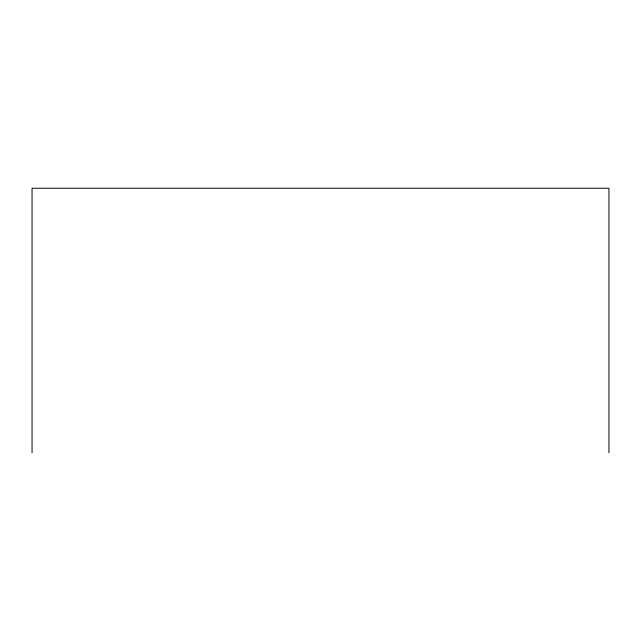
<?xml version="1.0" encoding="UTF-8"?>
<svg xmlns="http://www.w3.org/2000/svg" width="641" height="641" viewBox="0 0 641 641"><rect width="100%" height="100%" fill="white"/><g stroke="black" fill="none" stroke-linecap="round" stroke-linejoin="round"><path stroke-width="0.96" d="M608.95 452.77L608.95 188.23L32.05 188.23L32.05 452.77"/></g></svg>
